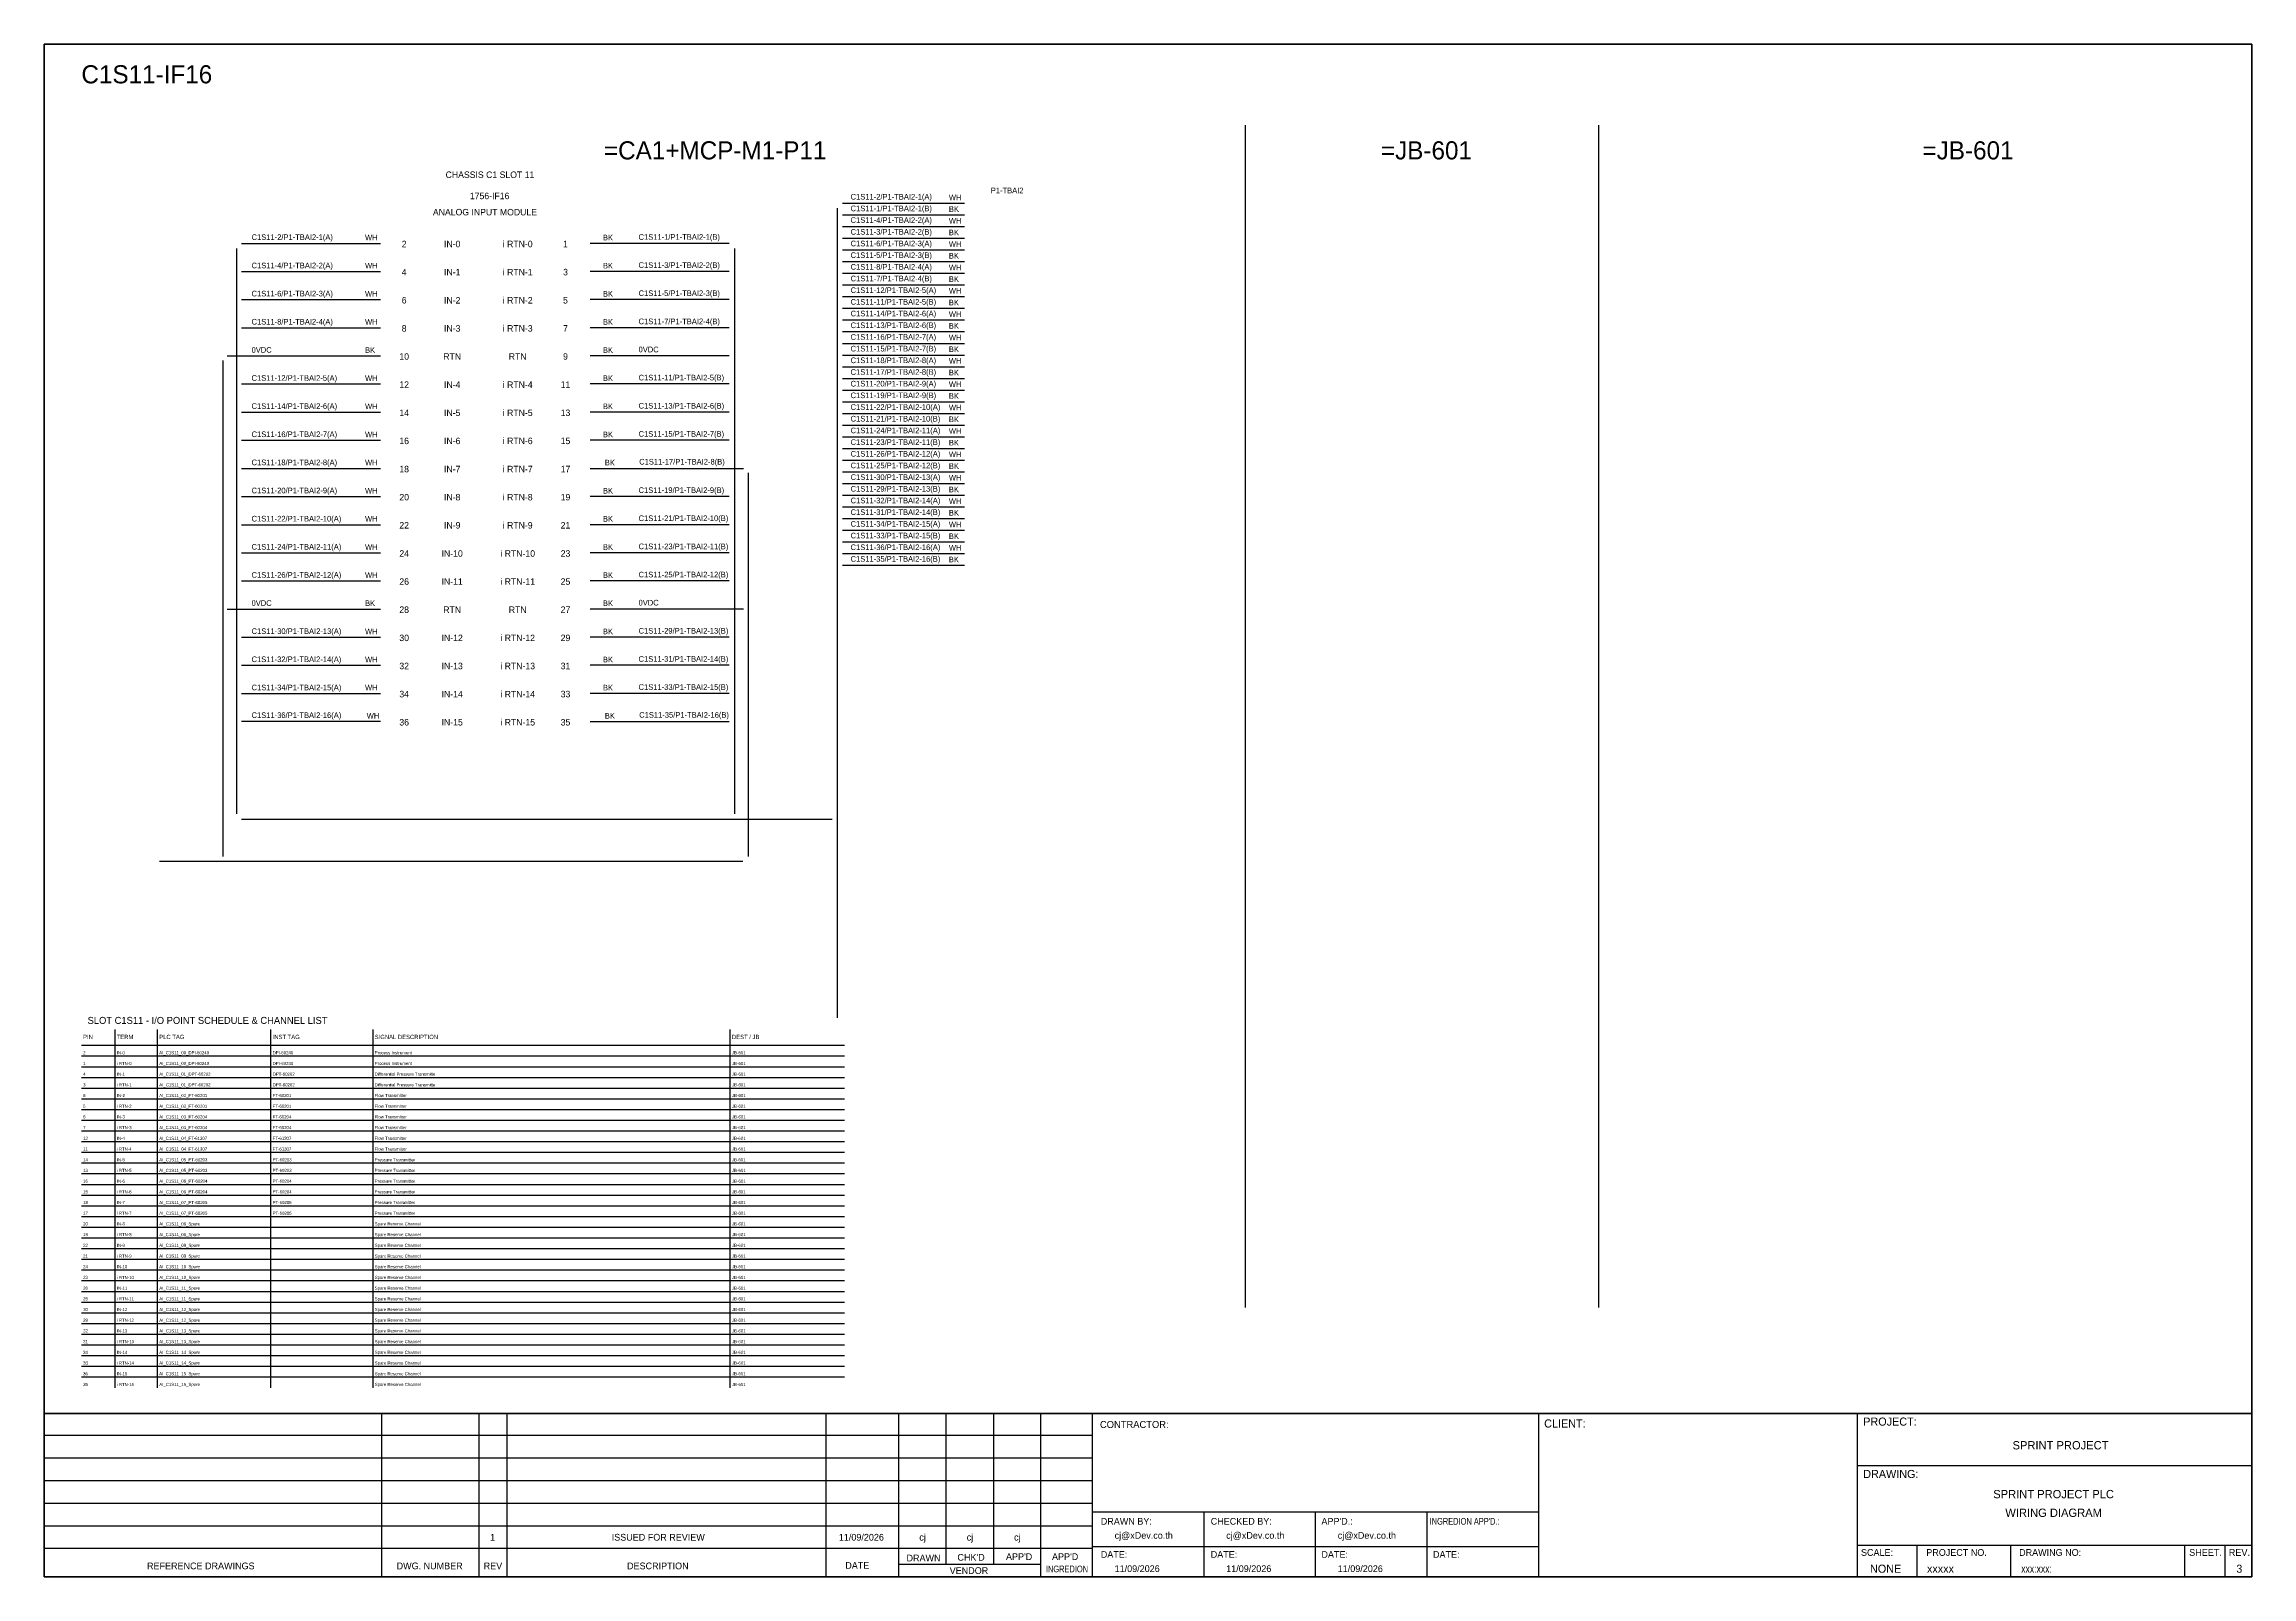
# Model space of a CAD drawing. Header units: metres. Extents: x 0 to 20667, y -39055 to 2704.
# Drawn here: x 12580 to 16473, y 0 to 2704 of the extents above; entities that cross this region are included whole.
import ezdxf
from ezdxf.enums import TextEntityAlignment as Align

# ---------------------------------------------------------------- set-up
doc = ezdxf.new("R2010")
doc.units = ezdxf.units.M

msp = doc.modelspace()

# ---------------------------------------------------------------- linework, layer by layer
at = {"ltscale": 25.4}
for p, q in [((13987.6, 2403.1), (14203, 2403.1)), ((13788.1, 2352.7), (13542.8, 2352.7)), ((13987.6, 2361.9), (14203, 2361.9)), ((13788.1, 2303.1), (13542.8, 2303.1)), ((13987.6, 2320.6), (14203, 2320.6)), ((13987.6, 2279.4), (14203, 2279.4)), ((13788.1, 2253.5), (13542.8, 2253.5)), ((13987.6, 2238.2), (14203, 2238.2)), ((13788.1, 2203.8), (13542.8, 2203.8)), ((13987.6, 2197), (14203, 2197)), ((12902.8, 2154.2), (13173.3, 2154.2)), ((13788.1, 2154.2), (13542.8, 2154.2)), ((13987.6, 2155.7), (14203, 2155.7)), ((13788.1, 2104.6), (13542.8, 2104.6)), ((13987.6, 2114.5), (14203, 2114.5)), ((13987.6, 2073.3), (14203, 2073.3)), ((13788.1, 2055), (13542.8, 2055)), ((13987.6, 2032.1), (14203, 2032.1)), ((13788.1, 2005.3), (13542.8, 2005.3)), ((13987.6, 1990.8), (14203, 1990.8)), ((13542.8, 1955.7), (13813.3, 1955.7)), ((13987.6, 1949.6), (14203, 1949.6)), ((13987.6, 1908.4), (14203, 1908.4)), ((13788.1, 1906.1), (13542.8, 1906.1)), ((13788.1, 1856.4), (13542.8, 1856.4)), ((13987.6, 1867.2), (14203, 1867.2)), ((13788.1, 1806.8), (13542.8, 1806.8)), ((13987.6, 1825.9), (14203, 1825.9)), ((13788.1, 1757.2), (13542.8, 1757.2)), ((13987.6, 1784.7), (14203, 1784.7)), ((12902.8, 1707.5), (13173.3, 1707.5)), ((13813.3, 1707.5), (13542.8, 1707.5)), ((13788.1, 1657.9), (13542.8, 1657.9)), ((13788.1, 1608.3), (13542.8, 1608.3)), ((13788.1, 1558.6), (13542.8, 1558.6)), ((13542.8, 1509), (13788.1, 1509))]:
    msp.add_line(p, q, dxfattribs=at)
at = {"color": 7}
for p, q in [((12645.6, 937.9), (13991.4, 937.9)), ((12704.9, 333.8), (12704.9, 965.9)), ((12779.9, 333.8), (12779.9, 965.9)), ((12979.9, 333.8), (12979.9, 965.9)), ((13159.9, 333.8), (13159.9, 965.9)), ((13789.9, 333.8), (13789.9, 965.9))]:
    msp.add_line(p, q, dxfattribs=at)
at = {"color": 8}
for p, q in [((12645.6, 919), (13991.4, 919)), ((12645.6, 900.1), (13991.4, 900.1)), ((12645.6, 881.3), (13991.4, 881.3)), ((12645.6, 862.4), (13991.4, 862.4)), ((12645.6, 843.5), (13991.4, 843.5)), ((12645.6, 824.6), (13991.4, 824.6)), ((12645.6, 805.8), (13991.4, 805.8)), ((12645.6, 786.9), (13991.4, 786.9)), ((12645.6, 768), (13991.4, 768)), ((12645.6, 749.1), (13991.4, 749.1)), ((12645.6, 730.2), (13991.4, 730.2)), ((12645.6, 711.4), (13991.4, 711.4)), ((12645.6, 692.5), (13991.4, 692.5)), ((12645.6, 673.6), (13991.4, 673.6)), ((12645.6, 654.7), (13991.4, 654.7)), ((12645.6, 635.9), (13991.4, 635.9)), ((12645.6, 617), (13991.4, 617)), ((12645.6, 598.1), (13991.4, 598.1)), ((12645.6, 579.2), (13991.4, 579.2)), ((12645.6, 560.3), (13991.4, 560.3)), ((12645.6, 541.5), (13991.4, 541.5)), ((12645.6, 522.6), (13991.4, 522.6)), ((12645.6, 503.7), (13991.4, 503.7)), ((12645.6, 484.8), (13991.4, 484.8)), ((12645.6, 465.9), (13991.4, 465.9)), ((12645.6, 447.1), (13991.4, 447.1)), ((12645.6, 428.2), (13991.4, 428.2)), ((12645.6, 409.3), (13991.4, 409.3)), ((12645.6, 390.4), (13991.4, 390.4)), ((12645.6, 371.6), (13991.4, 371.6)), ((12645.6, 352.7), (13991.4, 352.7))]:
    msp.add_line(p, q, dxfattribs=at)
at = {"color": 4}
for p, q in [((15882.2, 56.1), (15882.2, 0)), ((16047.5, 56.1), (16047.5, 0))]:
    msp.add_line(p, q, dxfattribs=at)
at = {"color": 4, "ltscale": 0.5}
for p, q in [((16354.6, 56.1), (16354.6, 0)), ((16354.6, 56.1), (16354.6, 0)), ((16425.8, 56.1), (16425.8, 0)), ((16425.8, 56.1), (16425.8, 0))]:
    msp.add_line(p, q, dxfattribs=at)
at = {"layer": 'GT_1', "color": 4}
for p, q in [((13175.3, 0), (13175.3, 288.2)), ((13347.2, 0), (13347.2, 288.2)), ((13396.3, 0), (13396.3, 288.2)), ((13959, 0), (13959, 288.2)), ((14087.3, 0), (14087.3, 288.2)), ((14170.9, 21.8), (14170.9, 288.2)), ((14254.4, 21.8), (14254.4, 288.2)), ((14337.7, 0), (14337.7, 288.2)), ((14428.7, 0), (14428.7, 288.2)), ((15215.7, 0), (15215.7, 288.2)), ((15778, 0), (15778, 288.2)), ((15778, 0), (15778, 288.2)), ((15778, 0), (15778, 288.2)), ((14428.7, 249.3), (12579.9, 249.3)), ((14428.7, 209.5), (12579.9, 209.5)), ((14428.7, 169.6), (12579.9, 169.6)), ((14428.7, 129.7), (12579.9, 129.7)), ((14428.7, 89.7), (12579.9, 89.7)), ((15215.7, 114.3), (14428.7, 114.3)), ((14625.5, 0), (14625.5, 114.3)), ((14822.2, 0), (14822.2, 114.3)), ((15019, 0), (15019, 114.3)), ((14428.6, 49.8), (12579.9, 49.8)), ((15215.7, 52.9), (14428.7, 52.9)), ((15778, 56.1), (16473.2, 56.1)), ((14337.7, 21.8), (14087.3, 21.8))]:
    msp.add_line(p, q, dxfattribs=at)
at = {"layer": 'HELPPOINT', "color": 4, "lineweight": 35}
for p, q in [((12579.9, 0), (12579.9, 2704.2)), ((12579.9, 2704.2), (16473.2, 2704.2)), ((12579.9, 0), (12579.9, 2704.2)), ((12579.9, 2704.2), (16473.2, 2704.2)), ((16473.2, 2704.2), (16473.2, 0)), ((16473.2, 2704.2), (16473.2, 0)), ((16473.2, 0), (12579.9, 0)), ((16473.2, 0), (12579.9, 0))]:
    msp.add_line(p, q, dxfattribs=at)
at = {"layer": 'HELPPOINT', "color": 4}
for p, q in [((15778, 196.6), (16473.2, 196.6)), ((15778, 196.6), (16473.2, 196.6)), ((15778, 56.1), (16473.2, 56.1))]:
    msp.add_line(p, q, dxfattribs=at)
at = {"layer": 'IE-WIRE', "color": 4, "ltscale": 25.4}
for p, q in [((13978.5, 2414.6), (13978.5, 986.1)), ((13987.6, 2423.7), (14203, 2423.7)), ((13987.6, 2382.5), (14203, 2382.5)), ((12918.9, 2343.6), (12918.9, 1346.2)), ((12928.1, 2352.7), (13173.3, 2352.7)), ((13797.2, 2343.6), (13797.2, 1346.2)), ((13987.6, 2341.2), (14203, 2341.2)), ((12928.1, 2303.1), (13173.3, 2303.1)), ((13987.6, 2300), (14203, 2300)), ((13987.6, 2258.8), (14203, 2258.8)), ((12928.1, 2253.5), (13173.3, 2253.5)), ((12928.1, 2203.8), (13173.3, 2203.8)), ((13987.6, 2217.6), (14203, 2217.6)), ((13987.6, 2176.3), (14203, 2176.3)), ((12928.1, 2104.6), (13173.3, 2104.6)), ((13987.6, 2135.1), (14203, 2135.1)), ((13987.6, 2093.9), (14203, 2093.9)), ((12928.1, 2055), (13173.3, 2055)), ((13987.6, 2052.7), (14203, 2052.7)), ((12928.1, 2005.3), (13173.3, 2005.3)), ((13987.6, 2011.5), (14203, 2011.5)), ((12928.1, 1955.7), (13173.3, 1955.7)), ((13987.6, 1970.2), (14203, 1970.2)), ((13987.6, 1929), (14203, 1929)), ((12928.1, 1906.1), (13173.3, 1906.1)), ((13987.6, 1887.8), (14203, 1887.8)), ((12928.1, 1856.4), (13173.3, 1856.4)), ((13987.6, 1846.6), (14203, 1846.6)), ((12928.1, 1806.8), (13173.3, 1806.8)), ((13987.6, 1805.3), (14203, 1805.3)), ((12928.1, 1757.2), (13173.3, 1757.2)), ((12928.1, 1657.9), (13173.3, 1657.9)), ((12928.1, 1608.3), (13173.3, 1608.3)), ((12928.1, 1558.6), (13173.3, 1558.6)), ((13173.3, 1509), (12928.1, 1509))]:
    msp.add_line(p, q, dxfattribs=at)
at = {"layer": 'IE-WIRE', "color": 7, "ltscale": 25.4}
for p, q in [((12894.8, 2146.2), (12894.8, 1270.9)), ((13821.3, 1947.7), (13821.3, 1270.9)), ((13812.3, 1262), (12783.3, 1262))]:
    msp.add_line(p, q, dxfattribs=at)
at = {"layer": 'IE-WIRE', "color": 4}
msp.add_line((12928, 1337), (13969.3, 1337), dxfattribs=at)
at = {"layer": 'MEMBER', "color": 4, "lineweight": 35}
msp.add_line((12579.9, 288.2), (16473.2, 288.2), dxfattribs=at)
msp.add_line((12579.9, 288.2), (16473.2, 288.2), dxfattribs=at)
at = {"layer": 'MEMBER', "color": 4}
for p, q in [((15778, 196.6), (16473.2, 196.6)), ((15778, 196.6), (16473.2, 196.6)), ((15778, 56.1), (16473.2, 56.1)), ((15778, 56.1), (16473.2, 56.1))]:
    msp.add_line(p, q, dxfattribs=at)
at = {"layer": 'x01001-FrameArea'}
for p, q in [((14698.1, 2561.5), (14698.1, 475)), ((15321.2, 2561.5), (15321.2, 475))]:
    msp.add_line(p, q, dxfattribs=at)

# ---------------------------------------------------------------- texts
at = {"color": 2}
msp.add_text('C1S11-IF16', height=32, dxfattribs=at).set_placement((12645.6, 2635))
for s, height, p in [('=CA1+MCP-M1-P11', 32, (13763.3, 2516.8)), ('=JB-601', 32, (15017.6, 2516.8)), ('=JB-601', 32, (15972.7, 2516.8)), ('CHASSIS C1 SLOT 11', 11.441, (13366.1, 2473.8)), ('1756-IF16', 11.44, (13365.5, 2436.4)), ('ANALOG INPUT MODULE', 11.441, (13357.3, 2407.8)), ('2', 11.4, (13214.8, 2351.6)), ('IN-0', 11.44, (13299.5, 2351.6)), ('i RTN-0', 11.44, (13415, 2351.6)), ('1', 11.4, (13499.3, 2351.6)), ('4', 11.4, (13214.8, 2302)), ('IN-1', 11.44, (13299.5, 2302)), ('i RTN-1', 11.44, (13415, 2302)), ('3', 11.4, (13499.3, 2302)), ('6', 11.4, (13214.8, 2252.3)), ('IN-2', 11.44, (13299.5, 2252.3)), ('i RTN-2', 11.44, (13415, 2252.3)), ('5', 11.4, (13499.3, 2252.3)), ('8', 11.4, (13214.8, 2202.7)), ('IN-3', 11.44, (13299.5, 2202.7)), ('i RTN-3', 11.44, (13415, 2202.7)), ('7', 11.4, (13499.3, 2202.7)), ('10', 11.44, (13214.8, 2153.1)), ('RTN', 11.44, (13299.5, 2153.1)), ('RTN', 11.44, (13415, 2153.1)), ('9', 11.4, (13499.3, 2153.1)), ('12', 11.44, (13214.8, 2103.4)), ('IN-4', 11.44, (13299.5, 2103.4)), ('i RTN-4', 11.44, (13415, 2103.4)), ('11', 11.44, (13499.3, 2103.4)), ('14', 11.44, (13214.8, 2053.8)), ('IN-5', 11.44, (13299.5, 2053.8)), ('i RTN-5', 11.44, (13415, 2053.8)), ('13', 11.44, (13499.3, 2053.8)), ('16', 11.44, (13214.8, 2004.2)), ('IN-6', 11.44, (13299.5, 2004.2)), ('i RTN-6', 11.44, (13415, 2004.2)), ('15', 11.44, (13499.3, 2004.2)), ('18', 11.44, (13214.8, 1954.5)), ('IN-7', 11.44, (13299.5, 1954.5)), ('i RTN-7', 11.44, (13415, 1954.5)), ('17', 11.44, (13499.3, 1954.5)), ('20', 11.44, (13214.8, 1904.9)), ('IN-8', 11.44, (13299.5, 1904.9)), ('i RTN-8', 11.44, (13415, 1904.9)), ('19', 11.44, (13499.3, 1904.9)), ('22', 11.44, (13214.8, 1855.3)), ('IN-9', 11.44, (13299.5, 1855.3)), ('i RTN-9', 11.44, (13415, 1855.3)), ('21', 11.44, (13499.3, 1855.3)), ('24', 11.44, (13214.8, 1805.6)), ('IN-10', 11.44, (13299.5, 1805.6)), ('i RTN-10', 11.44, (13415, 1805.6)), ('23', 11.44, (13499.3, 1805.6)), ('26', 11.44, (13214.8, 1756)), ('IN-11', 11.44, (13299.5, 1756)), ('i RTN-11', 11.44, (13415, 1756)), ('25', 11.44, (13499.3, 1756)), ('28', 11.44, (13214.8, 1706.4)), ('RTN', 11.44, (13299.5, 1706.4)), ('RTN', 11.44, (13415, 1706.4)), ('27', 11.44, (13499.3, 1706.4)), ('30', 11.44, (13214.8, 1656.7)), ('IN-12', 11.44, (13299.5, 1656.7)), ('i RTN-12', 11.44, (13415, 1656.7)), ('29', 11.44, (13499.3, 1656.7)), ('32', 11.44, (13214.8, 1607.1)), ('IN-13', 11.44, (13299.5, 1607.1)), ('i RTN-13', 11.44, (13415, 1607.1)), ('31', 11.44, (13499.3, 1607.1)), ('34', 11.44, (13214.8, 1557.5)), ('IN-14', 11.44, (13299.5, 1557.5)), ('i RTN-14', 11.44, (13415, 1557.5)), ('33', 11.44, (13499.3, 1557.5)), ('36', 11.44, (13214.8, 1507.8)), ('IN-15', 11.44, (13299.5, 1507.8)), ('i RTN-15', 11.44, (13415, 1507.8)), ('35', 11.44, (13499.3, 1507.8))]:
    msp.add_text(s, height=height, dxfattribs=at).set_placement(p, align=Align.MIDDLE_CENTER)
at = {"color": 4}
for s, height, p in [('C1S11-2/P1-TBAI2-1(A)', 9.949, (14002.1, 2430)), ('WH', 9.95, (14175.4, 2428.9)), ('C1S11-4/P1-TBAI2-2(A)', 9.949, (14002.1, 2388.8)), ('WH', 9.95, (14175.4, 2387.7)), ('C1S11-2/P1-TBAI2-1(A)', 9.949, (12945.7, 2358.7)), ('WH', 9.95, (13145.8, 2358)), ('C1S11-6/P1-TBAI2-3(A)', 9.949, (14002.1, 2347.5)), ('WH', 9.95, (14175.4, 2346.5)), ('C1S11-4/P1-TBAI2-2(A)', 9.949, (12945.7, 2308.7)), ('WH', 9.95, (13145.8, 2308.4)), ('C1S11-8/P1-TBAI2-4(A)', 9.949, (14002.1, 2306.3)), ('WH', 9.95, (14175.4, 2305.3)), ('C1S11-6/P1-TBAI2-3(A)', 9.949, (12945.7, 2259.1)), ('WH', 9.95, (13145.8, 2258.7)), ('C1S11-12/P1-TBAI2-5(A)', 9.949, (14002.1, 2265.1)), ('WH', 9.95, (14175.4, 2264.1)), ('C1S11-8/P1-TBAI2-4(A)', 9.949, (12945.7, 2209.5)), ('C1S11-14/P1-TBAI2-6(A)', 9.949, (14002.1, 2223.9)), ('WH', 9.95, (14175.4, 2222.8)), ('WH', 9.95, (13145.8, 2209.1)), ('C1S11-16/P1-TBAI2-7(A)', 9.949, (14002.1, 2182.6)), ('WH', 9.95, (14175.4, 2181.6)), ('C1S11-18/P1-TBAI2-8(A)', 9.949, (14002.1, 2141.4)), ('WH', 9.95, (14175.4, 2140.4)), ('C1S11-12/P1-TBAI2-5(A)', 9.949, (12945.7, 2110.2)), ('WH', 9.95, (13145.8, 2109.8)), ('C1S11-20/P1-TBAI2-9(A)', 9.949, (14002.1, 2100.2)), ('WH', 9.95, (14175.4, 2099.2)), ('C1S11-14/P1-TBAI2-6(A)', 9.949, (12945.7, 2060.6)), ('WH', 9.95, (13145.8, 2060.2)), ('C1S11-22/P1-TBAI2-10(A)', 9.949, (14002.1, 2059)), ('WH', 9.95, (14175.4, 2057.9)), ('C1S11-24/P1-TBAI2-11(A)', 9.949, (14002.1, 2017.7)), ('WH', 9.95, (14175.4, 2016.7)), ('C1S11-16/P1-TBAI2-7(A)', 9.949, (12945.7, 2010.9)), ('WH', 9.95, (13145.8, 2010.6)), ('C1S11-26/P1-TBAI2-12(A)', 9.949, (14002.1, 1976.5)), ('C1S11-18/P1-TBAI2-8(A)', 9.949, (12945.7, 1961.3)), ('WH', 9.95, (13145.8, 1960.9)), ('WH', 9.95, (14175.4, 1975.5)), ('C1S11-20/P1-TBAI2-9(A)', 9.949, (12945.7, 1911.7)), ('WH', 9.95, (13145.8, 1911.3)), ('C1S11-30/P1-TBAI2-13(A)', 9.949, (14002.1, 1935.3)), ('WH', 9.95, (14175.4, 1934.3)), ('C1S11-22/P1-TBAI2-10(A)', 9.949, (12945.7, 1862)), ('WH', 9.95, (13145.8, 1861.7)), ('C1S11-32/P1-TBAI2-14(A)', 9.949, (14002.1, 1894.1)), ('WH', 9.95, (14175.4, 1893)), ('C1S11-34/P1-TBAI2-15(A)', 9.949, (14002.1, 1852.8)), ('WH', 9.95, (14175.4, 1851.8)), ('C1S11-24/P1-TBAI2-11(A)', 9.949, (12945.7, 1812.4)), ('WH', 9.95, (13145.8, 1812)), ('C1S11-36/P1-TBAI2-16(A)', 9.949, (14002.1, 1811.6)), ('WH', 9.95, (14175.4, 1810.6)), ('C1S11-26/P1-TBAI2-12(A)', 9.949, (12945.7, 1762.8)), ('WH', 9.95, (13145.8, 1762.4)), ('C1S11-30/P1-TBAI2-13(A)', 9.949, (12945.7, 1663.5)), ('WH', 9.95, (13145.8, 1663.1)), ('C1S11-32/P1-TBAI2-14(A)', 9.949, (12945.7, 1613.9)), ('WH', 9.95, (13145.8, 1613.5)), ('C1S11-34/P1-TBAI2-15(A)', 9.949, (12945.7, 1564.2)), ('WH', 9.95, (13145.8, 1563.9)), ('C1S11-36/P1-TBAI2-16(A)', 9.949, (12945.7, 1515.3)), ('WH', 9.95, (13148.8, 1514.2))]:
    msp.add_text(s, height=height, dxfattribs=at).set_placement(p)
for s, height, p in [('C1S11-1/P1-TBAI2-1(B)', 9.949, (14002.1, 2409.4)), ('BK', 9.95, (14175.4, 2408.3)), ('C1S11-3/P1-TBAI2-2(B)', 9.949, (14002.1, 2368.1)), ('BK', 9.95, (14175.4, 2367.1)), ('BK', 9.95, (13565.3, 2358)), ('C1S11-1/P1-TBAI2-1(B)', 9.949, (13628.2, 2359)), ('C1S11-5/P1-TBAI2-3(B)', 9.949, (14002.1, 2326.9)), ('BK', 9.95, (13565.3, 2308.4)), ('C1S11-3/P1-TBAI2-2(B)', 9.949, (13628.2, 2309.4)), ('BK', 9.95, (14175.4, 2325.9)), ('BK', 9.95, (13565.3, 2258.7)), ('C1S11-5/P1-TBAI2-3(B)', 9.949, (13628.2, 2259.8)), ('C1S11-7/P1-TBAI2-4(B)', 9.949, (14002.1, 2285.7)), ('BK', 9.95, (14175.4, 2284.7)), ('C1S11-7/P1-TBAI2-4(B)', 9.949, (13628.2, 2210.1)), ('C1S11-11/P1-TBAI2-5(B)', 9.949, (14002.1, 2244.5)), ('BK', 9.95, (14175.4, 2243.4)), ('BK', 9.95, (13565.3, 2209.1)), ('C1S11-13/P1-TBAI2-6(B)', 9.949, (14002.1, 2203.2)), ('BK', 9.95, (14175.4, 2202.2)), ('0VDC', 9.95, (12945.7, 2159.8)), ('BK', 9.95, (13145.8, 2159.5)), ('BK', 9.95, (13565.3, 2159.5)), ('0VDC', 9.95, (13628.2, 2160.5)), ('C1S11-15/P1-TBAI2-7(B)', 9.949, (14002.1, 2162)), ('BK', 9.95, (14175.4, 2161)), ('BK', 9.95, (13565.3, 2109.8)), ('C1S11-11/P1-TBAI2-5(B)', 9.949, (13628.2, 2110.9)), ('C1S11-17/P1-TBAI2-8(B)', 9.949, (14002.1, 2120.8)), ('BK', 9.95, (14175.4, 2119.8)), ('BK', 9.95, (13565.3, 2060.2)), ('C1S11-13/P1-TBAI2-6(B)', 9.949, (13628.2, 2061.2)), ('C1S11-19/P1-TBAI2-9(B)', 9.949, (14002.1, 2079.6)), ('BK', 9.95, (14175.4, 2078.5)), ('C1S11-21/P1-TBAI2-10(B)', 9.949, (14002.1, 2038.4)), ('BK', 9.95, (14175.4, 2037.3)), ('BK', 9.95, (13565.3, 2010.6)), ('C1S11-15/P1-TBAI2-7(B)', 9.949, (13628.2, 2011.6)), ('C1S11-23/P1-TBAI2-11(B)', 9.949, (14002.1, 1997.1)), ('BK', 9.95, (14175.4, 1996.1)), ('BK', 9.95, (13568.7, 1960.9)), ('C1S11-17/P1-TBAI2-8(B)', 9.949, (13629.3, 1962.5)), ('C1S11-25/P1-TBAI2-12(B)', 9.949, (14002.1, 1955.9)), ('BK', 9.95, (14175.4, 1954.9)), ('BK', 9.95, (13565.3, 1911.3)), ('C1S11-19/P1-TBAI2-9(B)', 9.949, (13628.2, 1912.3)), ('C1S11-29/P1-TBAI2-13(B)', 9.949, (14002.1, 1914.7)), ('BK', 9.95, (14175.4, 1913.6)), ('BK', 9.95, (13565.3, 1861.7)), ('C1S11-21/P1-TBAI2-10(B)', 9.949, (13628.2, 1862.7)), ('C1S11-31/P1-TBAI2-14(B)', 9.949, (14002.1, 1873.5)), ('BK', 9.95, (14175.4, 1872.4)), ('C1S11-33/P1-TBAI2-15(B)', 9.949, (14002.1, 1832.2)), ('BK', 9.95, (14175.4, 1831.2)), ('BK', 9.95, (13565.3, 1812)), ('C1S11-23/P1-TBAI2-11(B)', 9.949, (13628.2, 1813.1)), ('C1S11-35/P1-TBAI2-16(B)', 9.949, (14002.1, 1791)), ('BK', 9.95, (14175.4, 1790)), ('BK', 9.95, (13565.3, 1762.4)), ('C1S11-25/P1-TBAI2-12(B)', 9.949, (13628.2, 1763.4)), ('0VDC', 9.95, (12945.7, 1713.1)), ('BK', 9.95, (13145.8, 1712.8)), ('BK', 9.95, (13565.3, 1712.8)), ('0VDC', 9.95, (13628.2, 1713.8)), ('C1S11-29/P1-TBAI2-13(B)', 9.949, (13628.2, 1664.2)), ('BK', 9.95, (13565.3, 1663.1)), ('BK', 9.95, (13565.3, 1613.5)), ('C1S11-31/P1-TBAI2-14(B)', 9.949, (13628.2, 1614.5)), ('BK', 9.95, (13565.3, 1563.9)), ('C1S11-33/P1-TBAI2-15(B)', 9.949, (13628.2, 1564.9)), ('BK', 9.95, (13568.7, 1514.2)), ('C1S11-35/P1-TBAI2-16(B)', 9.949, (13629.3, 1515.8))]:
    msp.add_text(s, height=height).set_placement(p)
msp.add_text('P1-TBAI2', height=9.95, dxfattribs=at).set_placement((14278.2, 2446.1), align=Align.MIDDLE_CENTER)
at = {"color": 3}
for s, p in [('PIN', (12648.6, 948.9)), ('TERM', (12707.9, 948.9)), ('PLC TAG', (12782.9, 948.9)), ('INST TAG', (12982.9, 948.9)), ('SIGNAL DESCRIPTION', (13162.9, 948.9)), ('DEST / JB', (13792.9, 948.9))]:
    msp.add_text(s, height=7.5, dxfattribs=at).set_placement(p)
at = {"color": 7}
for s, p in [('2', (12648.6, 922)), ('1', (12648.6, 903.1)), ('i RTN-0', (12707.9, 903.1)), ('IN-0', (12707.9, 922)), ('AI_C1S11_00_DPI-60240', (12782.9, 922)), ('AI_C1S11_00_DPI-60240', (12782.9, 903.1)), ('DPI-60240', (12982.9, 922)), ('DPI-60240', (12982.9, 903.1)), ('Process Instrument', (13162.9, 922)), ('Process Instrument', (13162.9, 903.1)), ('JB-601', (13792.9, 922)), ('JB-601', (13792.9, 903.1)), ('4', (12648.6, 884.3)), ('3', (12648.6, 865.4)), ('i RTN-1', (12707.9, 865.4)), ('IN-1', (12707.9, 884.3)), ('AI_C1S11_01_DPT-60202', (12782.9, 884.3)), ('AI_C1S11_01_DPT-60202', (12782.9, 865.4)), ('DPT-60202', (12982.9, 884.3)), ('DPT-60202', (12982.9, 865.4)), ('Differential Pressure Transmitte', (13162.9, 884.3)), ('Differential Pressure Transmitte', (13162.9, 865.4)), ('JB-601', (13792.9, 884.3)), ('JB-601', (13792.9, 865.4)), ('5', (12648.6, 827.6)), ('6', (12648.6, 846.5)), ('i RTN-2', (12707.9, 827.6)), ('IN-2', (12707.9, 846.5)), ('AI_C1S11_02_FT-60201', (12782.9, 846.5)), ('AI_C1S11_02_FT-60201', (12782.9, 827.6)), ('FT-60201', (12982.9, 846.5)), ('FT-60201', (12982.9, 827.6)), ('Flow Transmitter', (13162.9, 846.5)), ('Flow Transmitter', (13162.9, 827.6)), ('JB-601', (13792.9, 846.5)), ('JB-601', (13792.9, 827.6)), ('8', (12648.6, 808.8)), ('7', (12648.6, 789.9)), ('i RTN-3', (12707.9, 789.9)), ('IN-3', (12707.9, 808.8)), ('AI_C1S11_03_FT-60204', (12782.9, 808.8)), ('AI_C1S11_03_FT-60204', (12782.9, 789.9)), ('FT-60204', (12982.9, 808.8)), ('FT-60204', (12982.9, 789.9)), ('Flow Transmitter', (13162.9, 808.8)), ('Flow Transmitter', (13162.9, 789.9)), ('JB-601', (13792.9, 808.8)), ('JB-601', (13792.9, 789.9)), ('12', (12648.6, 771)), ('11', (12648.6, 752.1)), ('i RTN-4', (12707.9, 752.1)), ('IN-4', (12707.9, 771)), ('AI_C1S11_04_FT-61307', (12782.9, 771)), ('AI_C1S11_04_FT-61307', (12782.9, 752.1)), ('FT-61307', (12982.9, 771)), ('FT-61307', (12982.9, 752.1)), ('Flow Transmitter', (13162.9, 771)), ('Flow Transmitter', (13162.9, 752.1)), ('JB-601', (13792.9, 771)), ('JB-601', (13792.9, 752.1)), ('14', (12648.6, 733.2)), ('13', (12648.6, 714.4)), ('16', (12648.6, 695.5)), ('i RTN-5', (12707.9, 714.4)), ('IN-5', (12707.9, 733.2)), ('IN-6', (12707.9, 695.5)), ('AI_C1S11_05_PT-60203', (12782.9, 733.2)), ('AI_C1S11_05_PT-60203', (12782.9, 714.4)), ('AI_C1S11_06_PT-60204', (12782.9, 695.5)), ('PT-60203', (12982.9, 733.2)), ('PT-60203', (12982.9, 714.4)), ('PT-60204', (12982.9, 695.5)), ('Pressure Transmitter', (13162.9, 733.2)), ('Pressure Transmitter', (13162.9, 714.4)), ('Pressure Transmitter', (13162.9, 695.5)), ('JB-601', (13792.9, 733.2)), ('JB-601', (13792.9, 714.4)), ('JB-601', (13792.9, 695.5)), ('15', (12648.6, 676.6)), ('18', (12648.6, 657.7)), ('i RTN-6', (12707.9, 676.6)), ('IN-7', (12707.9, 657.7)), ('AI_C1S11_06_PT-60204', (12782.9, 676.6)), ('AI_C1S11_07_PT-60205', (12782.9, 657.7)), ('PT-60204', (12982.9, 676.6)), ('PT-60205', (12982.9, 657.7)), ('Pressure Transmitter', (13162.9, 676.6)), ('Pressure Transmitter', (13162.9, 657.7)), ('JB-601', (13792.9, 676.6)), ('JB-601', (13792.9, 657.7)), ('20', (12648.6, 620)), ('17', (12648.6, 638.9)), ('i RTN-7', (12707.9, 638.9)), ('IN-8', (12707.9, 620)), ('AI_C1S11_07_PT-60205', (12782.9, 638.9)), ('AI_C1S11_08_Spare', (12782.9, 620)), ('PT-60205', (12982.9, 638.9)), ('Spare Reserve Channel', (13162.9, 620)), ('Pressure Transmitter', (13162.9, 638.9)), ('JB-601', (13792.9, 638.9)), ('JB-601', (13792.9, 620)), ('22', (12648.6, 582.2)), ('19', (12648.6, 601.1)), ('i RTN-8', (12707.9, 601.1)), ('IN-9', (12707.9, 582.2)), ('AI_C1S11_08_Spare', (12782.9, 601.1)), ('AI_C1S11_09_Spare', (12782.9, 582.2)), ('Spare Reserve Channel', (13162.9, 601.1)), ('Spare Reserve Channel', (13162.9, 582.2)), ('JB-601', (13792.9, 601.1)), ('JB-601', (13792.9, 582.2)), ('21', (12648.6, 563.3)), ('24', (12648.6, 544.5)), ('i RTN-9', (12707.9, 563.3)), ('IN-10', (12707.9, 544.5)), ('AI_C1S11_09_Spare', (12782.9, 563.3)), ('AI_C1S11_10_Spare', (12782.9, 544.5)), ('Spare Reserve Channel', (13162.9, 563.3)), ('Spare Reserve Channel', (13162.9, 544.5)), ('JB-601', (13792.9, 563.3)), ('JB-601', (13792.9, 544.5)), ('23', (12648.6, 525.6)), ('26', (12648.6, 506.7)), ('i RTN-10', (12707.9, 525.6)), ('IN-11', (12707.9, 506.7)), ('AI_C1S11_10_Spare', (12782.9, 525.6)), ('AI_C1S11_11_Spare', (12782.9, 506.7)), ('Spare Reserve Channel', (13162.9, 525.6)), ('Spare Reserve Channel', (13162.9, 506.7)), ('JB-601', (13792.9, 525.6)), ('JB-601', (13792.9, 506.7)), ('30', (12648.6, 468.9)), ('25', (12648.6, 487.8)), ('i RTN-11', (12707.9, 487.8)), ('IN-12', (12707.9, 468.9)), ('AI_C1S11_11_Spare', (12782.9, 487.8)), ('AI_C1S11_12_Spare', (12782.9, 468.9)), ('Spare Reserve Channel', (13162.9, 487.8)), ('Spare Reserve Channel', (13162.9, 468.9)), ('JB-601', (13792.9, 487.8)), ('JB-601', (13792.9, 468.9)), ('32', (12648.6, 431.2)), ('29', (12648.6, 450.1)), ('i RTN-12', (12707.9, 450.1)), ('IN-13', (12707.9, 431.2)), ('AI_C1S11_12_Spare', (12782.9, 450.1)), ('AI_C1S11_13_Spare', (12782.9, 431.2)), ('Spare Reserve Channel', (13162.9, 450.1)), ('Spare Reserve Channel', (13162.9, 431.2)), ('JB-601', (13792.9, 450.1)), ('JB-601', (13792.9, 431.2)), ('31', (12648.6, 412.3)), ('34', (12648.6, 393.4)), ('i RTN-13', (12707.9, 412.3)), ('IN-14', (12707.9, 393.4)), ('AI_C1S11_13_Spare', (12782.9, 412.3)), ('AI_C1S11_14_Spare', (12782.9, 393.4)), ('Spare Reserve Channel', (13162.9, 412.3)), ('Spare Reserve Channel', (13162.9, 393.4)), ('JB-601', (13792.9, 412.3)), ('JB-601', (13792.9, 393.4)), ('33', (12648.6, 374.6)), ('36', (12648.6, 355.7)), ('i RTN-14', (12707.9, 374.6)), ('IN-15', (12707.9, 355.7)), ('AI_C1S11_14_Spare', (12782.9, 374.6)), ('AI_C1S11_15_Spare', (12782.9, 355.7)), ('Spare Reserve Channel', (13162.9, 374.6)), ('Spare Reserve Channel', (13162.9, 355.7)), ('JB-601', (13792.9, 374.6)), ('JB-601', (13792.9, 355.7)), ('35', (12648.6, 336.8)), ('i RTN-15', (12707.9, 336.8)), ('AI_C1S11_15_Spare', (12782.9, 336.8)), ('Spare Reserve Channel', (13162.9, 336.8)), ('JB-601', (13792.9, 336.8))]:
    msp.add_text(s, height=5.5, dxfattribs=at).set_placement(p)
at = {"color": 4, "ltscale": 100}
for s, p in [('SPRINT PROJECT', (16135.8, 232.2)), ('SPRINT PROJECT PLC', (16123.6, 146)), ('WIRING DIAGRAM', (16123.6, 113.1))]:
    msp.add_text(s, height=14.693, dxfattribs=at).set_placement(p, align=Align.MIDDLE_CENTER)
at = {"layer": 'GT_1', "color": 4}
for s, p in [('CLIENT:', (15225.2, 263.5)), ('PROJECT:', (15787.9, 266.8)), ('DRAWING:', (15787.9, 174.4))]:
    msp.add_text(s, height=14.25, dxfattribs=at).set_placement(p)
at = {"layer": 'MEMBER', "color": 4, "ltscale": 0.8}
for s, height, p in [('SLOT C1S11 - I/O POINT SCHEDULE & CHANNEL LIST', 12.35, (12656.5, 975.6)), ('CONTRACTOR:', 12.35, (14441.8, 262.7)), ('DRAWN BY:', 11.88, (14443.3, 92.1)), ('cj@xDev.co.th', 11.875, (14467.7, 67.2)), ('CHECKED BY:', 11.875, (14637.2, 92.1)), ('cj@xDev.co.th', 11.875, (14664.5, 67.2)), ("APP'D.:", 11.88, (14832.4, 92.1)), ('cj@xDev.co.th', 11.875, (14861.2, 67.2)), ('DRAWN', 11.88, (14100.7, 27.3)), ("CHK'D", 11.88, (14190.5, 28.5)), ("APP'D", 11.88, (14276.1, 29.7)), ("APP'D", 11.88, (14357.3, 29.7)), ('DATE:', 11.88, (14443.3, 33.6)), ('DATE:', 11.88, (14637.2, 33.6)), ('DATE:', 11.88, (14832.4, 33.6)), ('DATE:', 11.88, (15029.2, 33.6)), ('SCALE:', 11.88, (15783.9, 37.1)), ('PROJECT NO.', 11.875, (15899.1, 37.1)), ('DRAWING NO:', 11.875, (16062.8, 37.1)), ('SHEET.', 12, (16362.6, 37.1)), ('REV.', 12, (16432.5, 37.1)), ('REFERENCE DRAWINGS', 11.875, (12761.3, 13.4)), ('DWG. NUMBER', 11.875, (13201.5, 13.4)), ('REV', 11.88, (13355, 13.4)), ('DESCRIPTION', 11.875, (13607.9, 13.4)), ('DATE', 11.88, (13992.7, 14.2)), ('VENDOR', 11.88, (14176.8, 5.1)), ('11/09/2026', 11.88, (14467.7, 8.5)), ('11/09/2026', 11.88, (14664.5, 8.5)), ('11/09/2026', 11.88, (14861.2, 8.5)), ('NONE', 14.23, (15799.9, 7.3)), ('xxxxx', 14.23, (15900.3, 7.3))]:
    msp.add_text(s, height=height, dxfattribs=at).set_placement(p)
at = {"layer": 'MEMBER', "color": 4, "ltscale": 0.8, "width": 0.8}
for s, height, p in [("INGREDION APP'D.:", 11.875, (15023.2, 92.1)), ('INGREDION', 11.88, (14346.5, 8)), ('xxx:xxx:', 14.23, (16066.5, 7.3))]:
    msp.add_text(s, height=height, dxfattribs=at).set_placement(p)
at = {"layer": 'MEMBER', "color": 4, "ltscale": 0.8}
for s, height, p in [('1', 11.9, (13370.8, 69.9)), ('ISSUED FOR REVIEW', 11.875, (13662.9, 69.9)), ('11/09/2026', 11.88, (14021.1, 69.9)), ('cj', 11.88, (14129, 69.9)), ('cj', 11.88, (14212.6, 69.9)), ('cj', 11.88, (14296.1, 69.9))]:
    msp.add_text(s, height=height, dxfattribs=at).set_placement(p, align=Align.MIDDLE_CENTER)
msp.add_text('3', height=14.2, dxfattribs=at).set_placement((16451.1, 7.3), align=Align.CENTER)

doc.saveas('drawing.dxf')
